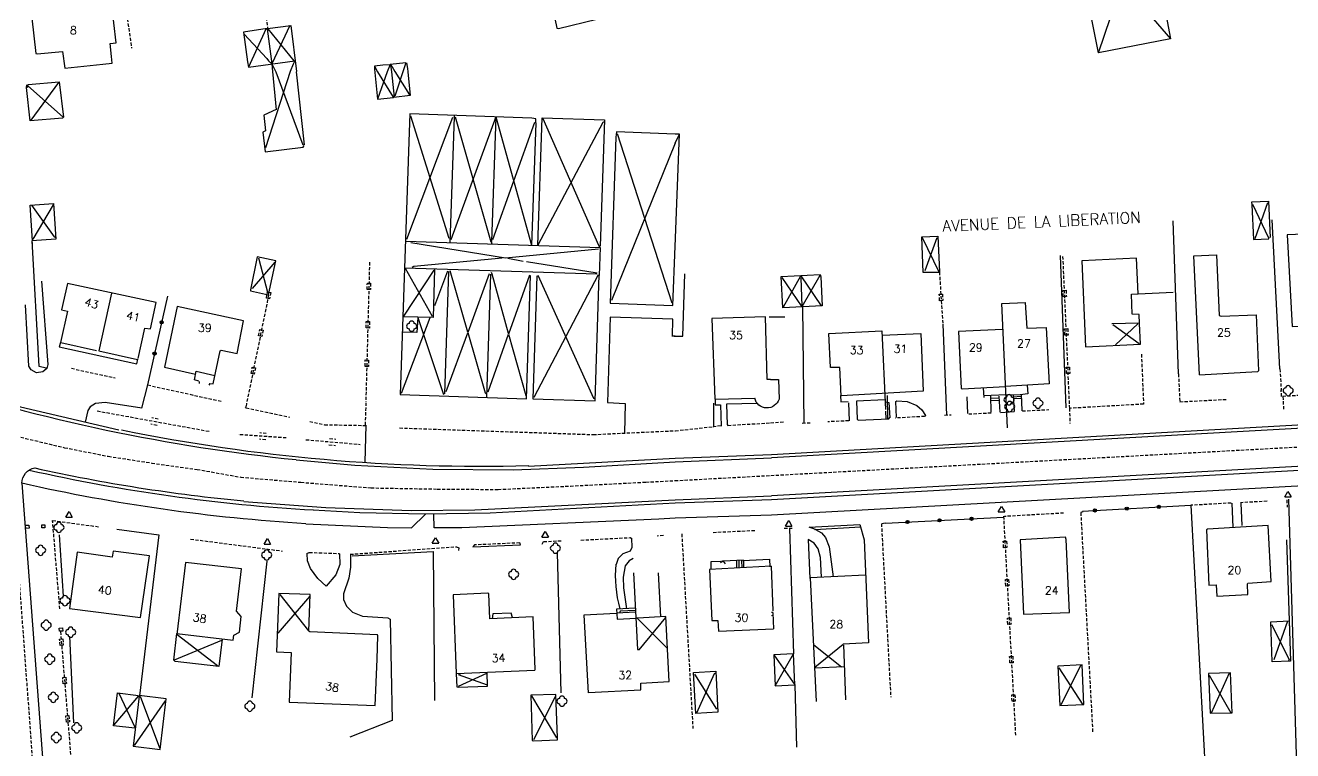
# Model space of a CAD drawing. Header units: millimetres. Extents: x 115992 to 117000, y 129000 to 130003.
# Drawn here: x 116398.6 to 116596.4, y 129314 to 129427.2 of the extents above; entities that cross this region are included whole.
import ezdxf
from ezdxf.enums import TextEntityAlignment as Align

# ---------------------------------------------------------------- set-up
doc = ezdxf.new("R2010")
doc.units = ezdxf.units.MM
doc.linetypes.add('DASHED', pattern=[0.75, 0.5, -0.25])
for name, color, linetype in [('W0001', 6, 'DASHED'), ('W0008', 7, 'CONTINUOUS'), ('W0100', 7, 'CONTINUOUS'), ('W0112', 1, 'DASHED'), ('W0220', 5, 'DASHED'), ('W0300', 7, 'CONTINUOUS'), ('W0310', 3, 'CONTINUOUS'), ('W0322', 7, 'CONTINUOUS'), ('W0471', 7, 'CONTINUOUS'), ('W0989', 7, 'CONTINUOUS'), ('W0991', 7, 'CONTINUOUS')]:
    doc.layers.add(name, color=color, linetype=linetype)
doc.styles.get("Standard").update_dxf_attribs({"font": 'romans.shx', "width": 0.85})

msp = doc.modelspace()

# ---------------------------------------------------------------- linework, layer by layer
at = {"layer": 'W0001'}
for points in [[(116500, 129356.11), (116637.21, 129363.52), (116734.52, 129368.94), (116789.85, 129372.03), (116832.71, 129374.79), (116858.91, 129376.71), (116873.38, 129375.61)], [(116394.19, 129363.77), (116398.59, 129362.71), (116404.69, 129361.25), (116411.51, 129359.91), (116418.29, 129358.86), (116425.38, 129357.86), (116432.2, 129356.65), (116441.59, 129355.85), (116452.52, 129354.98), (116462.87, 129354.8), (116472.38, 129354.73), (116483.67, 129355.27), (116495.44, 129355.88), (116500, 129356.11)], [(116404.33, 129250), (116397.15, 129347.15), (116396.19, 129363.29)]]:
    msp.add_lwpolyline(points, dxfattribs=at)
at = {"layer": 'W0008'}
for points in [[(116296.62, 129410.52), (116335.11, 129390.97), (116345.14, 129386.46), (116355.94, 129381.92), (116366.13, 129377.99), (116375.24, 129374.78), (116388.51, 129370.33), (116397.81, 129367.62), (116413.16, 129364.03)], [(116796.57, 129376.01), (116515.04, 129360.16)], [(116796.63, 129375.38), (116515.04, 129359.68)], [(116792.28, 129369.19), (116515.04, 129353.72)], [(116792.41, 129368.52), (116515.04, 129353.14)], [(116784.98, 129365.61), (116515.07, 129350.73)], [(116451.71, 129364.75), (116451.56, 129358.97)], [(116515.04, 129360.16), (116500, 129359.58)], [(116500, 129359.07), (116515.04, 129359.68)], [(116440.82, 129359.34), (116450.01, 129358.53), (116462.17, 129357.89), (116474.74, 129357.82), (116485.73, 129358.22), (116500, 129359.07)], [(116500, 129359.58), (116477.13, 129358.34)], [(116398.03, 129355.74), (116405.97, 129250)], [(116500, 129353.14), (116515.04, 129353.72)], [(116432.65, 129352.88), (116445.47, 129351.92), (116458.81, 129351.47), (116468.74, 129351.54), (116500, 129353.14)], [(116500, 129352.6), (116471.16, 129351.04), (116460.96, 129350.89), (116450.77, 129351.11), (116443.5, 129351.51)], [(116515.04, 129353.14), (116500, 129352.6)], [(116442.33, 129349.35), (116455.09, 129348.78), (116458.86, 129348.76), (116461.03, 129350.9)], [(116500, 129350.24), (116497.48, 129350.11), (116466.71, 129348.77), (116462.38, 129348.76), (116462.32, 129350.9)], [(116515.07, 129350.73), (116500, 129350.24)]]:
    msp.add_lwpolyline(points, dxfattribs=at)
msp.add_lwpolyline([(116398.02, 129355.71, -0.36795), (116400.04, 129358.1, 0.061234)], format="xyb", dxfattribs=at)
for centre, radius, start, end in [((116469.21, 129638.91), 280.96, 251.9497, 264.2101), ((116469.62, 129638.79), 280.42, 258.4689, 271.5397), ((116458.71, 129621.04), 269.93, 257.2528, 266.7769), ((116457.94, 129619.32), 267.57, 257.5019, 264.5837), ((116458.86, 129624.58), 275.63, 257.2477, 266.5682)]:
    msp.add_arc(centre, radius, start, end, dxfattribs=at)
at = {"layer": 'W0100'}
for points in [[(116479.23, 129437.64), (116467.73, 129434.84), (116467.56, 129434.95), (116465.16, 129444.87), (116474.4, 129447.15), (116476.77, 129447.7), (116479.3, 129437.57), (116481.55, 129426.72), (116481.79, 129426.68), (116487.8, 129428.11)], [(116562.17, 129442.64), (116573.6, 129444.97), (116577.36, 129425.05), (116566.1, 129422.89), (116562.17, 129442.64), (116577.36, 129425.05)], [(116566.1, 129422.89), (116573.6, 129444.97)], [(116436.36, 129426.64), (116439.99, 129427.15), (116440.88, 129419.98)], [(116439.87, 129427.12), (116437.03, 129421.16), (116437.03, 129421.16)], [(116436.33, 129426.64), (116432.62, 129426.11), (116433.26, 129421.45), (116433.4, 129420.63), (116440.62, 129421.64)], [(116432.72, 129425.77), (116436.26, 129422), (116436.52, 129421.63), (116437.03, 129421.16)], [(116436.13, 129426.55), (116433.4, 129420.63), (116433.4, 129420.63)], [(116436.3, 129426.59), (116437.03, 129421.16)], [(116436.42, 129426.62), (116440.5, 129421.6)], [(116437.03, 129421.16), (116437.65, 129419.89)], [(116437.03, 129421.16), (116437.14, 129419.98)], [(116440.6, 129421.5), (116440.36, 129421.12), (116439.89, 129419.93)], [(116455.62, 129421.02), (116454.37, 129420.92), (116453.1, 129420.78), (116453.1, 129420.33)], [(116455.54, 129421.03), (116455.54, 129421.03), (116455.06, 129419.92)], [(116457.95, 129421.3), (116455.54, 129421.03)], [(116455.54, 129421.03), (116455.86, 129420.69), (116456.24, 129419.95)], [(116455.56, 129421.01), (116455.73, 129419.9)], [(116457.95, 129421.3), (116456.25, 129416.12)], [(116458.08, 129421.32), (116458.22, 129420.4), (116458.29, 129419.89)], [(116439.89, 129419.93), (116436.06, 129408.05)], [(116437.14, 129419.98), (116437.73, 129413.96)], [(116437.65, 129419.89), (116441.89, 129408.5)], [(116440.85, 129419.9), (116442.09, 129408.53)], [(116453.1, 129420.78), (116453.57, 129419.92)], [(116453.1, 129420.33), (116453.55, 129415.65), (116456.06, 129415.9)], [(116455.06, 129419.9), (116453.55, 129415.65)], [(116453.57, 129419.92), (116456, 129415.96)], [(116455.73, 129419.9), (116456.14, 129415.96)], [(116458.3, 129419.9), (116458.65, 129416.2), (116456.07, 129415.9)], [(116456.24, 129419.95), (116458.53, 129416.32)], [(116398.73, 129417.86), (116398.69, 129417.45)], [(116398.96, 129417.74), (116404.48, 129412.84)], [(116403.76, 129418.25), (116399.43, 129412.37)], [(116437.72, 129414.03), (116435.81, 129413.15), (116436.08, 129410.72), (116435.62, 129410.48), (116436, 129407.44), (116441.96, 129408.13), (116442.09, 129408.42)], [(116478.25, 129411.96), (116478.29, 129412.56), (116477.66, 129412.69), (116458.61, 129413.33), (116458.49, 129410.47), (116457.08, 129369.53), (116476.82, 129368.87), (116477.45, 129388.12)], [(116465.28, 129412.78), (116458.08, 129393.73)], [(116458.72, 129413.04), (116464.67, 129393.96)], [(116465.5, 129412.88), (116464.83, 129393.26)], [(116472.02, 129412.88), (116465.02, 129393.67)], [(116465.54, 129413.04), (116465.54, 129412.85)], [(116465.67, 129412.88), (116471.22, 129393.35)], [(116472.04, 129412.88), (116471.36, 129393.42)], [(116478.05, 129411.99), (116471.51, 129393.67)], [(116472.02, 129412.88), (116472.02, 129412.88), (116477.6, 129392.88)], [(116478.28, 129411.96), (116477.6, 129392.88)], [(116478.57, 129392.84), (116479.24, 129412.72), (116489, 129412.4), (116488.33, 129392.68)], [(116488.96, 129412.09), (116488.71, 129411.98), (116478.57, 129392.84)], [(116479.34, 129412.64), (116488.07, 129392.85), (116488.3, 129392.4)], [(116500, 129410.18), (116490.86, 129410.52), (116490.75, 129409.73), (116489.86, 129383.81), (116499.67, 129383.46), (116499.67, 129383.46)], [(116490.96, 129410.28), (116499.5, 129383.83)], [(116500, 129392.65), (116500.7, 129410.16), (116500, 129410.18)], [(116500, 129408.76), (116500.7, 129410.16)], [(116500, 129408.76), (116490.08, 129384.21)], [(116399.66, 129393.53), (116399.32, 129399.12), (116402.98, 129399.36), (116403.34, 129393.79), (116399.56, 129393.53), (116399.6, 129393.1)], [(116590.11, 129399.15), (116590.08, 129399.62), (116592.68, 129399.73), (116592.91, 129394.04)], [(116590.19, 129399.25), (116592.67, 129393.98)], [(116592.52, 129399.44), (116590.51, 129393.82)], [(116608.32, 129399.04), (116608.72, 129399.32), (116603.2, 129399.13), (116603.37, 129394.77), (116595.57, 129394.45), (116596.38, 129380.16), (116600.97, 129380.35), (116601, 129380.83), (116606.99, 129381.09), (116606.61, 129388.02), (116610.98, 129388.2), (116610.57, 129396.57), (116603.34, 129396.26)], [(116399.54, 129399.11), (116403.06, 129394.16), (116403.33, 129394.04)], [(116402.9, 129399.13), (116399.72, 129393.8)], [(116590.06, 129399.15), (116590.34, 129393.73), (116592.72, 129393.83), (116592.79, 129394.04)], [(116457.95, 129393.49), (116488.29, 129392.48), (116488.17, 129388.12)], [(116471.3, 129393.45), (116471.39, 129393.04)], [(116541.24, 129388.61), (116538.74, 129388.58), (116538.52, 129394.16), (116541.06, 129394.26), (116541.3, 129388.67)], [(116538.52, 129394.16), (116541.24, 129388.61)], [(116540.9, 129394.01), (116539.02, 129388.86)], [(116458.74, 129393.28), (116473.51, 129390.87), (116488.06, 129392.28)], [(116499.67, 129383.46), (116500, 129392.7)], [(116581.9, 129372.63), (116581.03, 129391.21), (116584.56, 129391.36), (116584.96, 129381.88), (116585.27, 129381.77), (116590.72, 129382), (116591.12, 129373.22), (116590.96, 129373.11), (116581.87, 129372.59)], [(116436.55, 129385.1), (116437.69, 129390.4), (116434.78, 129391.03), (116433.69, 129385.88), (116433.74, 129385.71), (116436.55, 129385.11)], [(116437.53, 129390.18), (116433.95, 129386.08)], [(116434.94, 129390.88), (116436.44, 129385.29)], [(116473, 129390.83), (116459.21, 129389.53), (116458.94, 129389.37)], [(116473.89, 129390.81), (116476.3, 129390.37)], [(116476.81, 129390.32), (116487.86, 129388.54)], [(116462.46, 129389.13), (116462.22, 129381.56), (116457.5, 129381.69)], [(116462.34, 129388.97), (116457.61, 129381.8)], [(116457.82, 129389.33), (116487.79, 129388.37)], [(116457.88, 129389.29), (116462.1, 129381.76)], [(116464.47, 129388.78), (116462.42, 129383.38)], [(116464.64, 129388.72), (116464.02, 129369.64)], [(116464.85, 129388.88), (116467.62, 129379.35)], [(116470.99, 129388.4), (116467.67, 129379.21), (116470.34, 129369.83), (116470.52, 129369.63)], [(116471.17, 129388.34), (116470.55, 129369.06)], [(116471.28, 129388.65), (116471.4, 129388.4), (116473.94, 129379.11)], [(116477.27, 129388.15), (116474, 129378.99), (116476.68, 129369.41)], [(116478.42, 129388.05), (116477.79, 129368.86), (116487.54, 129368.54), (116488.18, 129388.21)], [(116487.99, 129388.21), (116477.96, 129369.1)], [(116478.59, 129388.17), (116487.27, 129368.99), (116487.55, 129368.85)], [(116499.89, 129378.65), (116501.21, 129378.65), (116501.53, 129388.36)], [(116516.67, 129387.82), (116519.78, 129383.24)], [(116516.92, 129383.24), (116519.62, 129388.06), (116522.81, 129383.39)], [(116519.62, 129387.78), (116519.8, 129383.31)], [(116522.61, 129388.13), (116519.78, 129383.24)], [(116416.16, 129375.16), (116417.24, 129379.9), (116418.1, 129379.8), (116418.96, 129383.89), (116405.14, 129386.89), (116404.23, 129382.75), (116405.14, 129382.55), (116404.05, 129377.64)], [(116411.99, 129385.35), (116410.02, 129376.37)], [(116551.91, 129364.36), (116551.01, 129383.73), (116554.66, 129383.9), (116554.91, 129379.88), (116557.94, 129380.02), (116558.4, 129371.22), (116551.59, 129370.82)], [(116427.36, 129371.27), (116427.88, 129371.19), (116428.98, 129376.34), (116429.12, 129376.47), (116431.61, 129375.97), (116432.64, 129381.05), (116422.27, 129383.29), (116420.27, 129373.84), (116425.12, 129372.75)], [(116461.7, 129381.54), (116457.25, 129369.73)], [(116459.82, 129381.57), (116459.7, 129379.22), (116457.41, 129379.3)], [(116459.82, 129381.57), (116463.87, 129369.57)], [(116499.59, 129378.6), (116499.66, 129381.3), (116489.89, 129381.61), (116489.47, 129368.3), (116492.23, 129368.15), (116492.09, 129363.54)], [(116514.93, 129371.88), (116514.41, 129371.88), (116514.14, 129381.67), (116505.76, 129381.4), (116506.22, 129368.83)], [(116525.95, 129369.3), (116525.73, 129373.79), (116524.27, 129373.75), (116524, 129379.09), (116532.29, 129379.47), (116532.86, 129367.21)], [(116551.14, 129379.67), (116544.25, 129379.36), (116544.67, 129370.49), (116544.82, 129370.44), (116551.62, 129370.82)], [(116572.48, 129380.66), (116568.22, 129380.6)], [(116568.38, 129380.48), (116572.48, 129377.5)], [(116572.29, 129380.59), (116568.76, 129377.3)], [(116404.1, 129377.69), (116409.66, 129376.43)], [(116467.6, 129379.1), (116464.2, 129369.95)], [(116473.96, 129378.91), (116470.78, 129369.92)], [(116500, 129378.65), (116499.64, 129378.66)], [(116532.35, 129378.8), (116538.36, 129379.07), (116538.76, 129370.05), (116525.93, 129369.32)], [(116410.01, 129376.35), (116416.07, 129375.01)], [(116425.66, 129371.65), (116424.96, 129371.82), (116425.23, 129373.18), (116428.17, 129372.53)], [(116425.71, 129371.6), (116425.7, 129371.26)], [(116427.36, 129371.26), (116427.21, 129371)], [(116548.12, 129370.61), (116548.21, 129369.08)], [(116555, 129370.99), (116555.07, 129369.68), (116553.87, 129369.5), (116550.54, 129369.44), (116548.18, 129369.33)], [(116506.29, 129368.82), (116512.44, 129368.98)], [(116550.57, 129368.97), (116549.27, 129368.91)], [(116550.57, 129368.62), (116549.3, 129368.56)], [(116549.37, 129366.8), (116549.32, 129369.38)], [(116550.56, 129369.27), (116550.74, 129366.77)], [(116552.8, 129369.48), (116552.94, 129366.92)], [(116554, 129369.22), (116552.82, 129369.15)], [(116554.03, 129368.91), (116552.92, 129368.85)], [(116554.05, 129369.53), (116554.15, 129367.11)], [(116528.62, 129365.53), (116533.39, 129365.77), (116533.55, 129365.98)], [(116532.85, 129366.96), (116532.94, 129365.75)], [(116550.82, 129366.75), (116552.95, 129366.88)], [(116412.85, 129348.53), (116419.38, 129347.66), (116416.36, 129322.52)], [(116520.94, 129348.84), (116528.87, 129349.25), (116529.55, 129346.89), (116530.22, 129330.82), (116526.25, 129330.58)], [(116595.47, 129346.85), (116596.11, 129327.93), (116593.26, 129327.82), (116593.01, 129334.08), (116595.88, 129334.21)], [(116429.3, 129331.38), (116428.77, 129327.12), (116421.95, 129327.89), (116421.72, 129328.11), (116422.22, 129332.24), (116431, 129331.23), (116431.11, 129331.99), (116432, 129332.49), (116432.26, 129334.89), (116431.54, 129335.74), (116432.3, 129342.36), (116423.55, 129343.35), (116422.22, 129332.12)], [(116515.02, 129342.74), (116515.02, 129342.74), (116505.4, 129342.25), (116505.77, 129334.27), (116506.67, 129334.27), (116506.77, 129332.63), (116515.37, 129333)], [(116507.16, 129343.5), (116505.59, 129343.45), (116505.59, 129342.26)], [(116507.07, 129343.5), (116507.18, 129343.28)], [(116507.24, 129343.53), (116507.47, 129343.53)], [(116507.24, 129343.5), (116507.24, 129343.34)], [(116507.63, 129343.53), (116507.4, 129343.53)], [(116507.54, 129343.53), (116507.85, 129343.12)], [(116510.67, 129343.68), (116507.59, 129343.56)], [(116509.58, 129343.63), (116509.6, 129342.45)], [(116509.95, 129343.65), (116509.97, 129342.48)], [(116510.39, 129343.67), (116510.43, 129342.51)], [(116510.67, 129343.68), (116510.7, 129342.51)], [(116515.02, 129342.74), (116515.29, 129335.81)], [(116493.54, 129341.7), (116494.16, 129329.76), (116494.4, 129329.76)], [(116497.36, 129341.7), (116497.71, 129334.87)], [(116529.74, 129341.36), (116521.08, 129340.92), (116522.06, 129321.62)], [(116442.99, 129338.08), (116437.96, 129332.33)], [(116438.29, 129338.33), (116442.77, 129332.65)], [(116493.79, 129336.19), (116490.88, 129336.04), (116490.91, 129335.35)], [(116474.63, 129334.73), (116474.43, 129335.44), (116471.56, 129335.33), (116471.44, 129334.52)], [(116490.87, 129335.39), (116485.74, 129335.13), (116486.44, 129323.02)], [(116486.49, 129323.03), (116494.68, 129323.45), (116494.64, 129324.5), (116499.1, 129324.75), (116498.58, 129334.9), (116494.2, 129334.66)], [(116493.83, 129335.57), (116490.87, 129335.42)], [(116490.92, 129335.35), (116490.96, 129334.51), (116493.92, 129334.64)], [(116493.83, 129335.87), (116491.41, 129335.72), (116491.34, 129335.44)], [(116493.92, 129334.68), (116494.27, 129334.68)], [(116494.08, 129334.64), (116498.84, 129329.91)], [(116498.5, 129334.74), (116494.36, 129329.73)], [(116515.26, 129335.06), (116515.04, 129335)], [(116515.07, 129335.56), (116515.3, 129335.56)], [(116515.28, 129335.46), (116515.37, 129333), (116515.37, 129333)], [(116595.61, 129334.16), (116593.48, 129328.16)], [(116422.29, 129332.09), (116428.58, 129327.26)], [(116593.15, 129333.68), (116595.89, 129328.19), (116595.8, 129327.94)], [(116429.21, 129331.17), (116421.82, 129328.09)], [(116521.65, 129330.48), (116526, 129327.08)], [(116526.28, 129330.56), (116521.84, 129326.97)], [(116526.31, 129330.51), (116526.62, 129321.9)], [(116515.43, 129328.92), (116518.7, 129324.24)], [(116515.63, 129324.08), (116518.51, 129329.08)], [(116465.83, 129325.96), (116465.93, 129323.95), (116466.16, 129323.86), (116470.72, 129324.05), (116470.67, 129326.16)], [(116506.34, 129326.08), (116506.1, 129325.94), (116503.38, 129319.84)], [(116526.38, 129327.06), (116521.84, 129326.85)], [(116559.94, 129326.92), (116563.67, 129321.14)], [(116563.38, 129327.3), (116560.23, 129321.11)], [(116586.51, 129326.06), (116583.7, 129319.84)], [(116470.59, 129325.99), (116466.14, 129324)], [(116466.14, 129325.84), (116470.68, 129324.24)], [(116466.4, 129325.98), (116466.35, 129325.76)], [(116503.06, 129325.91), (116506.47, 129320.45)], [(116583.4, 129325.74), (116586.78, 129319.87)], [(116415.66, 129317.5), (116412.32, 129317.87), (116412.93, 129322.98), (116416.23, 129322.57)], [(116416.24, 129322.55), (116412.4, 129317.98)], [(116413.15, 129322.93), (116415.63, 129317.66)], [(116416.35, 129322.46), (116415.4, 129314.69), (116419.6, 129314.16), (116420.53, 129322.06), (116416.34, 129322.58)], [(116416.49, 129322.46), (116419.49, 129314.42)], [(116477.61, 129322.55), (116481.52, 129315.95)], [(116481.27, 129322.39), (116477.91, 129315.66)], [(116420.39, 129321.76), (116415.53, 129314.77)]]:
    msp.add_lwpolyline(points, dxfattribs=at)
for points in [[(116406.25, 129434.76), (116399.12, 129433.98), (116399.12, 129433.99), (116398.97, 129433.86), (116400.19, 129422.77), (116400.42, 129422.71), (116404.35, 129423.1), (116404.71, 129420.47), (116410.68, 129421.09), (116412.12, 129421.23), (116411.99, 129422.3), (116411.78, 129424.35), (116412.72, 129424.45), (116411.65, 129433.85), (116406.4, 129433.32), (116406.25, 129434.76)], [(116398.72, 129417.44), (116398.93, 129417.64), (116399.02, 129417.94), (116403.85, 129418.35), (116404.51, 129412.85), (116404.38, 129412.69), (116399.3, 129412.26), (116398.72, 129417.44)], [(116572.53, 129380.61), (116572.49, 129382.06), (116571.39, 129382.07), (116571.25, 129385.19), (116572.32, 129385.27), (116572.06, 129390.85), (116563.52, 129390.41), (116564.1, 129377.01), (116572.67, 129377.39), (116572.53, 129380.61)], [(116519.9, 129383.25), (116516.81, 129383.09), (116516.55, 129387.95), (116522.66, 129388.29), (116522.78, 129387.92), (116523, 129383.37), (116519.9, 129383.25)], [(116589.4, 129340), (116589.43, 129340.11), (116593.06, 129340.35), (116592.64, 129349.13), (116583.13, 129348.55), (116582.99, 129348.45), (116583.33, 129339.8), (116584.51, 129339.86), (116584.61, 129338.09), (116589.45, 129338.32), (116589.4, 129340)], [(116554.43, 129335.25), (116561.59, 129335.55), (116561.08, 129346.92), (116560.95, 129347.28), (116553.89, 129346.87), (116554.43, 129335.25)], [(116412.11, 129344.18), (116406.64, 129344.94), (116405.43, 129336.18), (116416.53, 129334.74), (116417.96, 129344.38), (116412.26, 129345.09), (116412.11, 129344.18)], [(116453.49, 129328.23), (116453.62, 129331.9), (116453.54, 129332.06), (116442.97, 129332.53), (116442.8, 129332.62), (116443.05, 129338.34), (116438.16, 129338.52), (116437.77, 129329.41), (116440.07, 129329.27), (116439.75, 129321.52), (116453.19, 129321), (116453.49, 129328.23)], [(116465.84, 129325.99), (116478.09, 129326.53), (116478.17, 129326.64), (116477.84, 129334.87), (116471.07, 129334.54), (116470.91, 129338.43), (116470.76, 129338.55), (116465.36, 129338.27), (116465.84, 129325.99)], [(116595.89, 129334.21), (116596.12, 129327.93), (116593.26, 129327.82), (116593.01, 129334.08), (116595.89, 129334.21)], [(116515.63, 129324.08), (116518.7, 129324.24), (116518.51, 129329.08), (116515.43, 129328.92), (116515.63, 129324.08)], [(116503.24, 129319.79), (116502.88, 129326.19), (116506.36, 129326.37), (116506.68, 129319.99), (116503.24, 129319.79)], [(116560.11, 129321), (116563.84, 129321.17), (116563.58, 129327.37), (116559.78, 129327.15), (116560.11, 129321)], [(116587, 129319.88), (116586.75, 129326.1), (116583.28, 129326.01), (116583.57, 129319.8), (116587, 129319.88)], [(116481.67, 129316.04), (116481.4, 129322.73), (116477.49, 129322.63), (116477.71, 129315.56), (116477.93, 129315.49), (116481.67, 129315.68), (116481.67, 129316.04)]]:
    msp.add_lwpolyline(points, close=True, dxfattribs=at)
msp.add_lwpolyline([(116514.93, 129371.88), (116516.17, 129371.91), (116516.25, 129368.84, -0.765444), (116512.44, 129368.98, -0.586071)], format="xyb", dxfattribs=at)
at = {"layer": 'W0112'}
for p, q in [((116436.19, 129384.59), (116436.38, 129385.57)), ((116436.38, 129385.57), (116436.87, 129385.47)), ((116436.87, 129385.47), (116436.68, 129384.49)), ((116451.94, 129385.93), (116451.96, 129386.93)), ((116452.44, 129385.92), (116451.94, 129385.93)), ((116451.96, 129386.93), (116452.46, 129386.92)), ((116452.46, 129386.92), (116452.44, 129385.92)), ((116560.56, 129385.8), (116561.06, 129385.82)), ((116560.61, 129384.8), (116560.56, 129385.8)), ((116561.06, 129385.82), (116561.11, 129384.82)), ((116436.68, 129384.49), (116436.19, 129384.59)), ((116541.26, 129385.19), (116541.76, 129385.22)), ((116541.32, 129384.19), (116541.26, 129385.19)), ((116541.82, 129384.23), (116541.32, 129384.19)), ((116541.76, 129385.22), (116541.82, 129384.23)), ((116561.11, 129384.82), (116560.61, 129384.8)), ((116434.99, 129378.71), (116435.19, 129379.69)), ((116435.19, 129379.69), (116435.68, 129379.59)), ((116435.68, 129379.59), (116435.48, 129378.61)), ((116451.78, 129379.94), (116451.8, 129380.94)), ((116452.28, 129379.92), (116451.78, 129379.94)), ((116451.8, 129380.94), (116452.3, 129380.92)), ((116452.3, 129380.92), (116452.28, 129379.92)), ((116560.83, 129379.81), (116561.33, 129379.83)), ((116560.87, 129378.81), (116560.83, 129379.81)), ((116561.33, 129379.83), (116561.37, 129378.83)), ((116435.48, 129378.61), (116434.99, 129378.71)), ((116561.37, 129378.83), (116560.87, 129378.81)), ((116433.8, 129372.83), (116434, 129373.81)), ((116434, 129373.81), (116434.49, 129373.71)), ((116434.49, 129373.71), (116434.29, 129372.73)), ((116451.62, 129373.94), (116451.64, 129374.94)), ((116452.12, 129373.92), (116451.62, 129373.94)), ((116451.64, 129374.94), (116452.14, 129374.92)), ((116452.14, 129374.92), (116452.12, 129373.92)), ((116561.1, 129373.81), (116561.6, 129373.83)), ((116561.14, 129372.81), (116561.1, 129373.81)), ((116561.6, 129373.83), (116561.64, 129372.83)), ((116434.29, 129372.73), (116433.8, 129372.83)), ((116561.64, 129372.83), (116561.14, 129372.81)), ((116398.6, 129349.15), (116399.1, 129349.18)), ((116398.63, 129348.65), (116398.6, 129349.15)), ((116399.13, 129348.68), (116398.63, 129348.65)), ((116399.1, 129349.18), (116399.13, 129348.68)), ((116401.12, 129348.72), (116401.12, 129349.22)), ((116401.12, 129349.22), (116401.62, 129349.22)), ((116401.62, 129348.72), (116401.12, 129348.72)), ((116401.62, 129349.22), (116401.62, 129348.72)), ((116551.26, 129346.65), (116551.76, 129346.67)), ((116551.31, 129345.65), (116551.26, 129346.65)), ((116551.76, 129346.67), (116551.81, 129345.68)), ((116551.81, 129345.68), (116551.31, 129345.65)), ((116551.58, 129340.66), (116552.08, 129340.68)), ((116551.64, 129339.66), (116551.58, 129340.66)), ((116552.08, 129340.68), (116552.14, 129339.68)), ((116552.14, 129339.68), (116551.64, 129339.66)), ((116551.91, 129334.66), (116552.41, 129334.69)), ((116551.97, 129333.67), (116551.91, 129334.66)), ((116552.41, 129334.69), (116552.47, 129333.69)), ((116403.86, 129333.1), (116404.36, 129333.13)), ((116403.89, 129332.6), (116403.86, 129333.1)), ((116404.39, 129332.63), (116403.89, 129332.6)), ((116404.36, 129333.13), (116404.39, 129332.63)), ((116552.47, 129333.69), (116551.97, 129333.67)), ((116403.9, 129331.37), (116404.4, 129331.42)), ((116403.98, 129330.38), (116403.9, 129331.37)), ((116404.48, 129330.42), (116403.98, 129330.38)), ((116404.4, 129331.42), (116404.48, 129330.42)), ((116552.24, 129328.67), (116552.74, 129328.7)), ((116552.29, 129327.67), (116552.24, 129328.67)), ((116552.74, 129328.7), (116552.79, 129327.7)), ((116552.79, 129327.7), (116552.29, 129327.67)), ((116404.39, 129325.39), (116404.89, 129325.44)), ((116404.47, 129324.4), (116404.39, 129325.39)), ((116404.97, 129324.44), (116404.47, 129324.4)), ((116404.89, 129325.44), (116404.97, 129324.44)), ((116552.57, 129322.68), (116553.07, 129322.71)), ((116552.62, 129321.68), (116552.57, 129322.68)), ((116553.07, 129322.71), (116553.12, 129321.71)), ((116553.12, 129321.71), (116552.62, 129321.68)), ((116404.88, 129319.41), (116405.37, 129319.46)), ((116404.96, 129318.42), (116404.88, 129319.41)), ((116405.46, 129318.46), (116404.96, 129318.42)), ((116405.37, 129319.46), (116405.46, 129318.46))]:
    msp.add_line(p, q, dxfattribs=at)
for points in [[(116434.24, 129444.05), (116436.39, 129426.67)], [(116413.06, 129437.83), (116415.15, 129423.6)], [(116452.3, 129390.19), (116451.72, 129368.43)], [(116561.63, 129367.37), (116560.57, 129391.31)], [(116541.28, 129388.66), (116541.81, 129380.55)], [(116436.54, 129385.1), (116432.95, 129367.39)], [(116572.82, 129375.82), (116573.15, 129368.05), (116561.55, 129367.39)], [(116405.75, 129373.64), (116412.58, 129372.13)], [(116594.46, 129373.54), (116594.65, 129370.19)], [(116578.61, 129372.77), (116578.82, 129368.42), (116586.16, 129368.8)], [(116417.66, 129371.04), (116429.21, 129368.48)], [(116613.34, 129370.24), (116594.7, 129369.24), (116594.66, 129370.26)], [(116432.9, 129367.64), (116433.03, 129367.46), (116439.82, 129366)], [(116451.73, 129368.27), (116451.62, 129364.71)], [(116594.9, 129369.24), (116595.04, 129367.11)], [(116539.13, 129366.35), (116538.97, 129366.12), (116534.44, 129365.88)], [(116542.1, 129366.35), (116543.1, 129366.36)], [(116545.87, 129366.52), (116549.39, 129366.69)], [(116554.11, 129367.15), (116554.25, 129366.98), (116558.35, 129367.19)], [(116561.57, 129367.4), (116561.67, 129365.02)], [(116442.96, 129365.32), (116445.28, 129364.83), (116451.6, 129364.73)], [(116456.99, 129364.33), (116487.22, 129363.3), (116500.06, 129363.9)], [(116500.06, 129363.9), (116506.06, 129364.54)], [(116507.15, 129364.64), (116505.97, 129364.52)], [(116508.13, 129364.87), (116508.26, 129364.74), (116514.93, 129365.12)], [(116514.93, 129365.12), (116517.05, 129365.31)], [(116521.11, 129365.1), (116519.77, 129365.02)], [(116527.14, 129365.44), (116523.87, 129365.29)], [(116586.83, 129352.61), (116580.54, 129352.26)], [(116592.45, 129352.89), (116588.32, 129352.67)], [(116595.55, 129353.11), (116595.56, 129351.97)], [(116403.95, 129336.08), (116402.81, 129349.9), (116410.24, 129348.88)], [(116551.29, 129350.57), (116553.17, 129316.21)], [(116560.67, 129351.04), (116551.46, 129350.52)], [(116563.67, 129351.26), (116563.35, 129351.13), (116565.21, 129316.89)], [(116501.05, 129347.79), (116502.79, 129317.43)], [(116512.45, 129348.29), (116505.75, 129347.98)], [(116517.05, 129348.68), (116518.34, 129348.71)], [(116532.8, 129349.48), (116532.23, 129349.38), (116533.68, 129322.3)], [(116424.36, 129346.99), (116438.68, 129345.13)], [(116475.87, 129346.11), (116475.76, 129346.4), (116468.7, 129346.07), (116468.41, 129345.8)], [(116482.22, 129346.69), (116479.41, 129346.54), (116479.19, 129346.13)], [(116485.31, 129346.83), (116493.01, 129347.22), (116493.25, 129347.09)], [(116498.18, 129347.54), (116497.19, 129347.45)], [(116442.52, 129344.76), (116442.9, 129344.91), (116447.63, 129344.74)], [(116449.28, 129344.61), (116465.86, 129345.8), (116466.25, 129345.65), (116466.17, 129345.22)], [(116404.05, 129332.56), (116407.63, 129288.86), (116419.4, 129287.82)]]:
    msp.add_lwpolyline(points, dxfattribs=at)
at = {"layer": 'W0220'}
for p, q in [((116419.3, 129365.71), (116418.32, 129365.89)), ((116419.12, 129364.73), (116418.14, 129364.91)), ((116436.1, 129362.49), (116435.1, 129362.56)), ((116436.17, 129363.49), (116435.17, 129363.56)), ((116445.97, 129361.69), (116446.97, 129361.6)), ((116446.06, 129362.68), (116447.05, 129362.6))]:
    msp.add_line(p, q, dxfattribs=at)
for points in [[(116427.24, 129363.76), (116409.75, 129366.94)], [(116439.29, 129362.78), (116431.78, 129363.29)], [(116442.38, 129362.5), (116450.86, 129361.77)]]:
    msp.add_lwpolyline(points, dxfattribs=at)
at = {"layer": 'W0300'}
for centre, start, end in [((116458.48, 129380.21), 90, 270), ((116458.88, 129380.61), 0, 180), ((116458.88, 129379.81), 180, 0), ((116459.28, 129380.21), 270, 90), ((116595.34, 129370.16), 90, 270), ((116595.74, 129370.56), 0, 180), ((116595.74, 129369.76), 180, 0), ((116596.14, 129370.16), 270, 90), ((116551.76, 129368.73), 90, 270), ((116551.85, 129367.67), 90, 270), ((116552.16, 129369.13), 0, 180), ((116552.16, 129368.33), 180, 0), ((116552.25, 129368.07), 0, 180), ((116552.56, 129368.73), 270, 90), ((116552.65, 129367.67), 270, 90), ((116556.27, 129368.2), 90, 270), ((116556.67, 129368.6), 0, 180), ((116556.67, 129367.8), 180, 0), ((116557.07, 129368.2), 270, 90), ((116552.25, 129367.27), 180, 0), ((116403.4, 129348.82), 90, 270), ((116403.8, 129349.22), 0, 180), ((116403.8, 129348.42), 180, 0), ((116404.2, 129348.82), 270, 90), ((116400.94, 129345.64), 0, 180), ((116480.92, 129345.57), 90, 270), ((116481.32, 129345.97), 0, 180), ((116481.72, 129345.57), 270, 90), ((116400.54, 129345.24), 90, 270), ((116400.94, 129344.84), 180, 0), ((116401.34, 129345.24), 270, 90), ((116435.84, 129344.51), 90, 270), ((116436.24, 129344.91), 0, 180), ((116436.24, 129344.11), 180, 0), ((116436.64, 129344.51), 270, 90), ((116481.32, 129345.17), 180, 0), ((116474.4, 129341.49), 90, 270), ((116474.8, 129341.89), 0, 180), ((116475.2, 129341.49), 270, 90), ((116474.8, 129341.09), 180, 0), ((116404.75, 129337.78), 0, 180), ((116404.35, 129337.38), 90, 270), ((116404.75, 129336.98), 180, 0), ((116405.15, 129337.38), 270, 90), ((116401.41, 129333.56), 90, 270), ((116401.81, 129333.96), 0, 180), ((116402.21, 129333.56), 270, 90), ((116401.81, 129333.16), 180, 0), ((116405.23, 129332.45), 90, 270), ((116405.63, 129332.85), 0, 180), ((116405.63, 129332.05), 180, 0), ((116406.03, 129332.45), 270, 90), ((116401.97, 129328.24), 90, 270), ((116402.37, 129328.64), 0, 180), ((116402.77, 129328.24), 270, 90), ((116402.37, 129327.84), 180, 0), ((116402.52, 129322.3), 90, 270), ((116402.92, 129322.7), 0, 180), ((116403.32, 129322.3), 270, 90), ((116481.95, 129321.7), 90, 270), ((116482.35, 129322.1), 0, 180), ((116482.75, 129321.7), 270, 90), ((116402.92, 129321.9), 180, 0), ((116433.21, 129320.91), 90, 270), ((116433.61, 129321.31), 0, 180), ((116433.61, 129320.51), 180, 0), ((116434.01, 129320.91), 270, 90), ((116482.35, 129321.3), 180, 0), ((116406.58, 129317.93), 0, 180), ((116403, 129316.02), 90, 270), ((116403.4, 129316.42), 0, 180), ((116403.8, 129316.02), 270, 90), ((116406.18, 129317.53), 90, 270), ((116406.58, 129317.13), 180, 0), ((116406.98, 129317.53), 270, 90), ((116403.4, 129315.62), 180, 0)]:
    msp.add_arc(centre, 0.4, start, end, dxfattribs=at)
at = {"layer": 'W0310'}
for points in [[(116578.61, 129372.77), (116577.8, 129396.64)], [(116594.46, 129373.54), (116593.26, 129396.81)], [(116399.56, 129393.53), (116400.69, 129373.98), (116401.88, 129373.73)], [(116561.1, 129367.45), (116560.19, 129391.23)], [(116514.7, 129381.67), (116517.13, 129381.67)], [(116519.9, 129383.25), (116520.09, 129365.04)], [(116541.81, 129380.55), (116542.41, 129366.32)], [(116506.06, 129364.54), (116506.07, 129368.2)], [(116533.24, 129365.77), (116533.2, 129369.41)], [(116545.73, 129366.6), (116545.64, 129369.21)], [(116580.54, 129352.29), (116582.87, 129309.09), (116589.13, 129286.74), (116602.36, 129290.3), (116597.17, 129308.13), (116595.82, 129353.24)], [(116517.87, 129348.64), (116518.51, 129329.08)], [(116528.98, 129348.86), (116521.81, 129348.43)], [(116404.51, 129338.09), (116403.87, 129347.63)], [(116468.41, 129345.8), (116475.88, 129346.11)], [(116449.57, 129344.37), (116462.23, 129345.05), (116462.44, 129321.82)], [(116481.62, 129344.9), (116482.15, 129323.01)], [(116436.28, 129343.52), (116433.9, 129322.2)], [(116405.45, 129331.86), (116406.08, 129318.3)], [(116518.7, 129324.24), (116518.99, 129314.53)]]:
    msp.add_lwpolyline(points, dxfattribs=at)
at = {"layer": 'W0322'}
for points in [[(116420.76, 129384.89), (116417.63, 129371.07)], [(116563.65, 129351.35), (116580.54, 129352.29)], [(116532.84, 129349.48), (116551.29, 129350.41)]]:
    msp.add_lwpolyline(points, dxfattribs=at)
for centre, radius in [((116419.84, 129380.82), 0.25), ((116419.84, 129380.82), 0.15), ((116418.74, 129375.94), 0.25), ((116418.74, 129375.94), 0.15), ((116570.55, 129351.74), 0.25), ((116570.55, 129351.74), 0.15), ((116575.54, 129352.01), 0.25), ((116575.54, 129352.01), 0.15), ((116536.31, 129349.65), 0.25), ((116536.31, 129349.65), 0.15), ((116541.31, 129349.91), 0.25), ((116541.31, 129349.91), 0.15), ((116546.3, 129350.16), 0.25), ((116546.3, 129350.16), 0.15), ((116565.56, 129351.46), 0.25), ((116565.56, 129351.46), 0.15)]:
    msp.add_circle(centre, radius, dxfattribs=at)
at = {"layer": 'W0471'}
for p, q in [((116595.2, 129353.56), (116595.7, 129354.43)), ((116595.7, 129354.43), (116596.2, 129353.56)), ((116550.48, 129351.22), (116550.98, 129352.09)), ((116550.98, 129352.09), (116551.48, 129351.22)), ((116595.2, 129353.56), (116596.2, 129353.56)), ((116404.89, 129350.4), (116405.39, 129351.27)), ((116404.89, 129350.4), (116405.89, 129350.4)), ((116405.39, 129351.27), (116405.89, 129350.4)), ((116517.25, 129349.03), (116517.75, 129349.9)), ((116517.75, 129349.9), (116518.25, 129349.03)), ((116550.48, 129351.22), (116551.48, 129351.22)), ((116479.23, 129347.3), (116479.73, 129348.16)), ((116479.73, 129348.16), (116480.23, 129347.3)), ((116517.25, 129349.03), (116518.25, 129349.03)), ((116435.85, 129346.2), (116436.35, 129347.07)), ((116435.85, 129346.2), (116436.85, 129346.2)), ((116436.35, 129347.07), (116436.85, 129346.2)), ((116462.1, 129346.35), (116462.6, 129347.21)), ((116462.1, 129346.35), (116463.1, 129346.35)), ((116462.6, 129347.21), (116463.1, 129346.35)), ((116479.23, 129347.3), (116480.23, 129347.3))]:
    msp.add_line(p, q, dxfattribs=at)
at = {"layer": 'W0989'}
for points in [[(116401.09, 129387.26), (116402.08, 129374.24), (116401.89, 129373.62), (116401.28, 129373.08), (116400.31, 129372.93), (116399.49, 129373.38), (116399.1, 129373.99), (116398.57, 129383.53)], [(116572.32, 129385.27), (116577.79, 129385.53)], [(116404.04, 129377.69), (116403.86, 129377), (116415.96, 129374.32), (116416.1, 129375.07)], [(116416.75, 129367.4), (116417.66, 129371.04)], [(116408.69, 129367.61), (116408.32, 129367.04)], [(116409.53, 129368.17), (116408.69, 129367.61)], [(116411.03, 129368.29), (116409.53, 129368.17)], [(116416.75, 129367.4), (116411.03, 129368.29)], [(116506.29, 129368.84), (116506.29, 129367.94), (116507.08, 129367.96), (116507.2, 129364.62)], [(116512.83, 129368.14), (116508.02, 129368.02), (116508.14, 129364.83)], [(116525.85, 129369.39), (116525.87, 129368.39), (116527.04, 129368.44)], [(116527.08, 129368.26), (116527.19, 129365.46)], [(116532.77, 129368.74), (116528.33, 129368.5), (116528.45, 129365.71), (116528.66, 129365.5)], [(116532.82, 129368.39), (116533.41, 129368.3), (116533.52, 129365.91)], [(116534.58, 129365.96), (116534.46, 129368.44), (116534.64, 129368.57), (116536.23, 129368.48), (116537.75, 129367.83), (116538.56, 129367.16), (116539.1, 129366.29)], [(116408.32, 129367.04), (116407.89, 129365.25)], [(116586.92, 129352.57), (116587.1, 129348.79)], [(116588.35, 129352.57), (116588.5, 129349.11)], [(116521.93, 129348.49), (116520.94, 129348.84)], [(116521.93, 129348.49), (116522.89, 129347.96), (116523.5, 129347.26), (116524.06, 129345.79), (116524.68, 129341.11)], [(116493.2, 129347.11), (116493.25, 129345.66), (116492.98, 129345.09), (116491.83, 129344.68), (116491.13, 129343.97), (116490.8, 129343.03)], [(116522.86, 129341.05), (116522.7, 129344.11), (116522.35, 129345.47), (116521.71, 129346.35), (116520.77, 129346.92), (116521.06, 129340.85)], [(116447.59, 129344.71), (116447.67, 129343.02), (116447.02, 129341.39), (116445.55, 129339.62), (116444.23, 129340.82), (116443.06, 129342.39), (116442.62, 129343.58), (116442.56, 129344.75)], [(116449.35, 129344.56), (116449.32, 129342.63), (116449.09, 129340.91), (116448.23, 129338.45), (116448.25, 129337.56), (116448.72, 129336.54), (116449.63, 129335.6), (116451.2, 129334.96), (116455.16, 129334.71), (116455.52, 129334.48), (116455.82, 129318.7), (116449.22, 129316.08)], [(116493.46, 129343.97), (116492.82, 129343.61), (116492.2, 129342.79), (116491.91, 129341.04), (116491.96, 129339.37), (116492.43, 129336.13)], [(116510.61, 129343.67), (116514.75, 129343.88), (116514.79, 129342.64)]]:
    msp.add_lwpolyline(points, dxfattribs=at)
msp.add_arc((116510.28, 129341.26), 19.6, 174.7021, 195.208, dxfattribs=at)

# ---------------------------------------------------------------- texts
msp.add_text('AVENUE DE LA LIBERATION', height=1.75, rotation=2.5515, dxfattribs=at).set_placement((116557.24, 129396.53), align=Align.MIDDLE)
at = {"layer": 'W0991'}
for s, rotation, p in [('8', 359.1458, (116406.06, 129426.4)), ('43', 343.9066, (116408.91, 129383.77)), ('41', 347.39, (116415.41, 129381.71)), ('39', 359.1458, (116426.59, 129379.95)), ('25', 359.3407, (116585.7, 129379.22)), ('35', 359.3407, (116509.53, 129378.8)), ('29', 359.3407, (116546.96, 129376.89)), ('27', 359.3407, (116554.49, 129377.52)), ('33', 359.3407, (116528.36, 129376.48)), ('31', 359.3407, (116535.21, 129376.68)), ('20', 359.3407, (116587.34, 129342.15)), ('40', 353.1646, (116410.98, 129339.02)), ('24', 359.3407, (116558.82, 129338.96)), ('38', 350.5478, (116425.78, 129334.65)), ('30', 359.3407, (116510.38, 129334.72)), ('28', 359.3407, (116525.18, 129333.72))]:
    msp.add_text(s, height=1.25, rotation=rotation, dxfattribs=at).set_placement(p, align=Align.MIDDLE)
for s, rotation, p in [('34', 3.0118, (116471.4, 129327.75)), ('32', 3.0118, (116491.19, 129325.09)), ('38', 350.5478, (116445.31, 129323.47))]:
    msp.add_text(s, height=1.25, rotation=rotation, dxfattribs=at).set_placement(p)

doc.saveas('drawing.dxf')
